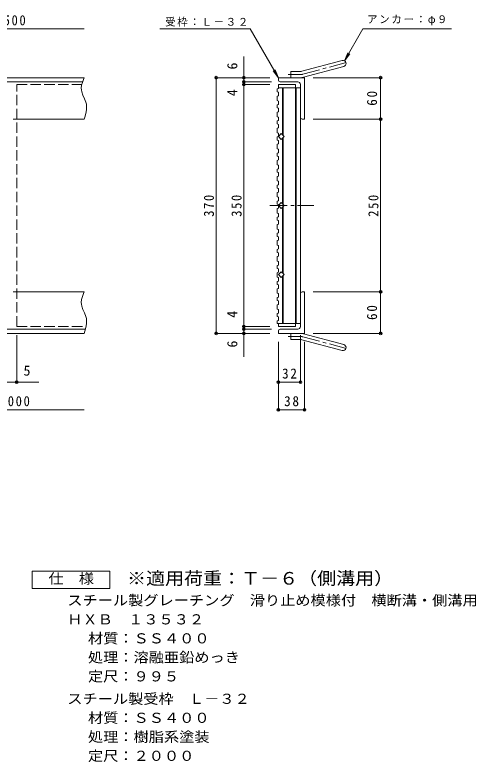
# Model space of a CAD drawing. Units: millimetres, scale not verified. Extents: x -848 to 876, y -685 to 651.
# Drawn here: x 209 to 876, y -560 to 521 of the extents above; entities that cross this region are included whole.
import ezdxf
from ezdxf.enums import TextEntityAlignment as Align

# ---------------------------------------------------------------- set-up
doc = ezdxf.new("R2010")
doc.units = ezdxf.units.MM
doc.header["$LTSCALE"] = 5
doc.header["$PDMODE"] = 32
doc.header["$PDSIZE"] = 4
doc.linetypes.add('CHAIN1', pattern=[8, 5, -1, 1, -1])
doc.linetypes.add('DASHED3', pattern=[4, 3, -1])
for name, color, linetype, lineweight in [('A-1_ピット', 2, 'Continuous', 9), ('A-2_蓋', 3, 'Continuous', 9), ('A-4_寸法', 7, 'Continuous', 9), ('A-A', 3, 'Continuous', 9), ('F-5_F-5ﾚｲﾔ', 2, 'Continuous', 9)]:
    doc.layers.add(name, color=color, linetype=linetype, lineweight=lineweight)
doc.styles.add('ＭＳ ゴシック', font='')
doc.styles.get('ＭＳ ゴシック').set_extended_font_data('MS Gothic')

msp = doc.modelspace()

# ---------------------------------------------------------------- linework, layer by layer
at = {"layer": 'A-1_ピット'}
for p, q in [((624.319, 439.962), (682.51, 455.554)), ((626.649, 431.268), (684.839, 446.86)), ((608.175, 430.655), (608.175, 439.655)), ((621.99, 439.655), (608.175, 439.655)), ((309.093, 430.655), (-790.907, 430.655)), ((306.693, 424.654), (-790.907, 424.654)), ((590.175, 427.155), (590.175, 430.655)), ((628.175, 430.655), (590.175, 430.655)), ((618.175, 424.655), (592.675, 424.655)), ((628.175, 430.655), (628.175, 370.655)), ((622.175, 420.655), (622.175, 373.155)), ((309.093, 370.655), (206.593, 370.655)), ((624.675, 370.655), (628.175, 370.655)), ((309.093, 120.654), (206.593, 120.654)), ((624.675, 120.654), (628.175, 120.654)), ((628.175, 60.655), (628.175, 120.654)), ((622.175, 70.655), (622.175, 118.155)), ((310.912, 66.655), (-790.907, 66.655)), ((618.175, 66.655), (592.675, 66.655)), ((590.175, 64.155), (590.175, 60.655)), ((628.175, 60.655), (590.175, 60.655)), ((608.175, 60.655), (608.175, 51.655)), ((626.649, 60.041), (684.839, 44.449)), ((621.99, 51.655), (608.175, 51.655)), ((624.319, 51.348), (682.51, 35.756))]:
    msp.add_line(p, q, dxfattribs=at)
at = {"layer": 'A-1_ピット', "linetype": 'CHAIN1'}
for p, q in [((625.484, 435.615), (690.65, 453.076)), ((621.99, 435.155), (604.37, 435.155)), ((621.99, 56.155), (604.37, 56.155)), ((625.484, 55.695), (690.65, 38.233))]:
    msp.add_line(p, q, dxfattribs=at)
at = {"layer": 'A-1_ピット'}
for points in [[(309.093, 430.655), (308.162, 428.177), (306.693, 423.914), (305.604, 419.676), (305.136, 415.479), (305.244, 413.069), (305.8, 410.155), (307.556, 405.181), (309.746, 400.226), (311.7, 395.241), (312.462, 392.317), (312.821, 389.366), (312.599, 384.207), (311.579, 378.983), (310.07, 373.717), (309.093, 370.655)], [(309.093, 60.655), (-790.907, 60.655), (-790.907, 120.654)], [(309.093, 120.655), (308.162, 118.177), (306.693, 113.914), (305.604, 109.676), (305.136, 105.478), (305.244, 103.069), (305.8, 100.155), (307.556, 95.181), (309.746, 90.226), (311.7, 85.241), (312.462, 82.317), (312.821, 79.366), (312.599, 74.207), (311.579, 68.983), (310.07, 63.717), (309.093, 60.655)]]:
    msp.add_lwpolyline(points, dxfattribs=at)
for centre, radius, start, end in [((683.675, 451.207), 4.5, 285.00014, 104.99991), ((621.99, 448.655), 9, 270, 285.00002), ((592.675, 427.155), 2.5, 180, 270), ((618.175, 420.655), 4, 0, 90), ((621.99, 448.655), 18, 270, 285), ((624.675, 373.155), 2.5, 180, 270), ((624.675, 118.155), 2.5, 90, 180), ((592.675, 64.155), 2.5, 90, 180), ((618.175, 70.655), 4, 270, 0), ((621.99, 42.655), 18, 75, 90), ((621.99, 42.655), 9, 74.99998, 90), ((683.675, 40.102), 4.5, 255.00009, 74.99986)]:
    msp.add_arc(centre, radius, start, end, dxfattribs=at)
at = {"layer": 'A-1_ピット', "linetype": 'CHAIN1'}
for centre, start, end in [((621.99, 448.655), 270, 284.99995), ((621.99, 42.655), 75.00005, 90)]:
    msp.add_arc(centre, 13.5, start, end, dxfattribs=at)
at = {"layer": 'A-2_蓋', "linetype": 'DASHED3'}
for p, q in [((211.593, 70.655), (211.593, 420.655)), ((211.593, 420.655), (305.604, 420.655)), ((211.593, 70.655), (311.905, 70.655))]:
    msp.add_line(p, q, dxfattribs=at)
at = {"layer": 'A-2_蓋'}
for p, q in [((590.175, 420.655), (615.175, 420.655)), ((590.175, 416.155), (622.175, 416.155)), ((596.175, 416.155), (596.175, 348.14)), ((597.175, 416.155), (597.175, 347.14)), ((615.175, 420.655), (615.175, 70.655)), ((616.175, 416.155), (616.175, 75.155)), ((622.175, 416.155), (622.175, 75.155)), ((596.175, 343.169), (596.175, 248.14)), ((597.175, 344.169), (597.175, 247.14)), ((596.175, 148.14), (596.175, 243.169)), ((597.175, 147.14), (597.175, 244.169)), ((596.175, 75.155), (596.175, 143.169)), ((597.175, 75.155), (597.175, 144.169)), ((590.175, 75.155), (622.175, 75.155)), ((590.175, 75.155), (590.175, 70.655)), ((590.175, 70.655), (615.175, 70.655))]:
    msp.add_line(p, q, dxfattribs=at)
at = {"layer": 'A-2_蓋', "linetype": 'CHAIN1'}
msp.add_line((578.076, 245.655), (641.696, 245.655), dxfattribs=at)
at = {"layer": 'A-2_蓋'}
for points in [[(598.66, 345.655), (594.417, 341.412), (590.175, 345.655), (594.417, 349.897)], [(598.66, 245.655), (594.417, 241.412), (590.175, 245.655), (594.417, 249.897)], [(598.66, 145.655), (594.417, 149.897), (590.175, 145.655), (594.417, 141.412)]]:
    msp.add_lwpolyline(points, close=True, dxfattribs=at)
at = {"layer": 'A-4_寸法'}
for p, q in [((-790.907, 501.255), (309.093, 501.255)), ((549.414, 501.255), (418.922, 501.255)), ((590.175, 430.655), (549.414, 501.255)), ((685.925, 455.104), (690.708, 466.653)), ((685.925, 455.104), (693.534, 465.021)), ((540.175, 26.847), (540.175, 461.452)), ((590.175, 430.655), (582.565, 440.572)), ((590.175, 430.655), (585.391, 442.203)), ((577.675, 430.655), (498.675, 430.655)), ((500.175, 60.655), (500.175, 430.655)), ((580.175, 424.655), (538.675, 424.655)), ((640.675, 430.655), (739.675, 430.655)), ((738.175, 60.655), (738.175, 430.655)), ((577.675, 420.655), (538.675, 420.655)), ((640.675, 370.655), (739.675, 370.655)), ((640.675, 120.654), (739.675, 120.654)), ((577.675, 70.655), (538.675, 70.655)), ((580.175, 66.655), (538.675, 66.655)), ((211.593, 58.155), (211.593, -11.446)), ((577.675, 60.655), (498.675, 60.655)), ((622.175, 58.155), (622.175, -11.446)), ((640.675, 60.655), (739.675, 60.655)), ((590.175, 48.155), (590.175, -51.446)), ((628.175, 48.155), (628.175, -51.446)), ((-848.132, -9.946), (243.661, -9.946)), ((590.175, -9.946), (622.175, -9.946)), ((-790.907, -49.946), (309.093, -49.946)), ((590.175, -49.946), (628.175, -49.946))]:
    msp.add_line(p, q, dxfattribs=at)
msp.add_lwpolyline([(685.925, 455.104), (712.57, 501.255), (840.861, 501.255)], dxfattribs=at)
for p in [(500.175, 430.655), (540.175, 430.655), (738.175, 430.655), (540.175, 424.655), (540.175, 420.655), (738.175, 370.655), (738.175, 120.654), (540.175, 70.655), (540.175, 66.655), (500.175, 60.655), (540.175, 60.655), (738.175, 60.655), (211.593, -9.946), (590.175, -9.946), (622.175, -9.946), (590.175, -49.946), (628.175, -49.946)]:
    msp.add_point(p, dxfattribs=at)
at = {"layer": 'A-A'}
for p, q in [((588.675, 414.5), (590.175, 415.012)), ((590.175, 420.655), (590.175, 415.012)), ((588.675, 403.957), (590.175, 404.468)), ((588.675, 391.274), (590.175, 391.785)), ((590.175, 396.898), (590.175, 391.785)), ((588.675, 380.731), (590.175, 381.242)), ((588.675, 368.047), (590.175, 368.559)), ((590.175, 373.672), (590.175, 368.559)), ((588.675, 357.504), (590.175, 358.015)), ((590.175, 350.446), (590.175, 345.332)), ((588.675, 344.821), (590.175, 345.332)), ((590.175, 339.902), (590.175, 334.789)), ((588.675, 334.278), (590.175, 334.789)), ((590.175, 327.219), (590.175, 322.106)), ((588.675, 321.595), (590.175, 322.106)), ((590.175, 316.676), (590.175, 311.563)), ((588.675, 311.051), (590.175, 311.563)), ((590.175, 303.993), (590.175, 298.88)), ((588.675, 298.368), (590.175, 298.88)), ((590.175, 293.45), (590.175, 288.336)), ((588.675, 287.825), (590.175, 288.336)), ((588.675, 275.142), (590.175, 275.653)), ((590.175, 280.766), (590.175, 275.653)), ((588.675, 264.599), (590.175, 265.11)), ((590.175, 270.223), (590.175, 265.11)), ((588.675, 251.915), (590.175, 252.427)), ((590.175, 257.54), (590.175, 252.427)), ((588.675, 241.372), (590.175, 241.884)), ((590.175, 246.997), (590.175, 241.884)), ((588.675, 228.689), (590.175, 229.2)), ((590.175, 234.314), (590.175, 229.2)), ((588.675, 218.146), (590.175, 218.657)), ((590.175, 223.77), (590.175, 218.657)), ((588.675, 205.463), (590.175, 205.974)), ((590.175, 211.087), (590.175, 205.974)), ((588.675, 194.92), (590.175, 195.431)), ((590.175, 200.544), (590.175, 195.431)), ((590.175, 187.861), (590.175, 182.748)), ((588.675, 182.236), (590.175, 182.748)), ((590.175, 177.318), (590.175, 172.205)), ((588.675, 171.693), (590.175, 172.205)), ((590.175, 164.634), (590.175, 159.521)), ((588.675, 159.01), (590.175, 159.521)), ((590.175, 154.091), (590.175, 148.978)), ((588.675, 148.467), (590.175, 148.978)), ((588.675, 148.467), (588.675, 141.919)), ((588.675, 141.919), (590.175, 141.408)), ((590.175, 141.408), (590.175, 136.295)), ((588.675, 135.784), (590.175, 136.295)), ((590.175, 130.865), (590.175, 125.752)), ((588.675, 125.24), (590.175, 125.752)), ((588.675, 112.557), (590.175, 113.069)), ((590.175, 118.182), (590.175, 113.069)), ((588.675, 102.014), (590.175, 102.525)), ((590.175, 107.639), (590.175, 102.525)), ((588.675, 89.331), (590.175, 89.842)), ((590.175, 94.955), (590.175, 89.842)), ((588.675, 78.788), (590.175, 79.299)), ((588.675, 78.788), (588.675, 75.155)), ((590.175, 84.412), (590.175, 79.299)), ((590.175, 75.155), (588.675, 75.155))]:
    msp.add_line(p, q, dxfattribs=at)
for points in [[(588.675, 414.5), (588.675, 410.093), (590.175, 409.581), (590.175, 404.468)], [(588.675, 403.957), (588.675, 397.41), (590.175, 396.898)], [(588.675, 391.274), (588.675, 386.866), (590.175, 386.355), (590.175, 381.242)], [(588.675, 380.731), (588.675, 374.183), (590.175, 373.672)], [(588.675, 368.047), (588.675, 363.64), (590.175, 363.129), (590.175, 358.015)], [(588.675, 357.504), (588.675, 350.957), (590.175, 350.446)], [(588.675, 344.821), (588.675, 340.414), (590.175, 339.902)], [(588.675, 334.278), (588.675, 327.73), (590.175, 327.219)], [(588.675, 321.595), (588.675, 317.187), (590.175, 316.676)], [(588.675, 311.051), (588.675, 304.504), (590.175, 303.993)], [(588.675, 298.368), (588.675, 293.961), (590.175, 293.45)], [(588.675, 287.825), (588.675, 281.278), (590.175, 280.766)], [(588.675, 275.142), (588.675, 270.734), (590.175, 270.223)], [(588.675, 264.599), (588.675, 258.051), (590.175, 257.54)], [(588.675, 251.915), (588.675, 247.508), (590.175, 246.997)], [(588.675, 241.372), (588.675, 234.825), (590.175, 234.314)], [(588.675, 228.689), (588.675, 224.282), (590.175, 223.77)], [(588.675, 218.146), (588.675, 211.599), (590.175, 211.087)], [(588.675, 205.463), (588.675, 201.055), (590.175, 200.544)], [(588.675, 194.92), (588.675, 188.372), (590.175, 187.861)], [(588.675, 182.236), (588.675, 177.829), (590.175, 177.318)], [(588.675, 171.693), (588.675, 165.146), (590.175, 164.634)], [(588.675, 159.01), (588.675, 154.603), (590.175, 154.091)], [(588.675, 135.784), (588.675, 131.376), (590.175, 130.865)], [(588.675, 125.24), (588.675, 118.693), (590.175, 118.182)], [(588.675, 112.557), (588.675, 108.15), (590.175, 107.639)], [(588.675, 102.014), (588.675, 95.467), (590.175, 94.955)], [(588.675, 89.331), (588.675, 84.923), (590.175, 84.412)]]:
    msp.add_lwpolyline(points, dxfattribs=at)
at = {"layer": 'F-5_F-5ﾚｲﾔ'}
msp.add_lwpolyline([(233.792, -308.47), (233.792, -283.47), (346.292, -283.47), (346.292, -308.47)], close=True, dxfattribs=at)

# ---------------------------------------------------------------- texts
at = {"layer": 'A-4_寸法', "color": 2, "style": 'ＭＳ ゴシック'}
for s, p in [('6', (535.175, 442.547)), ('4', (535.175, 403.924)), ('4', (535.175, 83.2)), ('6', (535.175, 40.173))]:
    msp.add_text(s, height=14.66, rotation=90, dxfattribs=at).set_placement(p, align=Align.BOTTOM_LEFT)
msp.add_text('5', height=14.66, dxfattribs=at).set_placement((221.521, -4.946), align=Align.BOTTOM_LEFT)
at = {"layer": 'A-4_寸法', "color": 2, "char_height": 14.66, "attachment_point": 7, "style": 'ＭＳ ゴシック'}
for s, insert in [('\\T1.27;\\W0.9;500', (192.843, 506.255)), ('\\T1.27;\\W0.95;32', (595.55, -4.946)), ('\\T1.28;\\W0.9;2000', (187.218, -44.946)), ('\\T1.27;\\W0.95;38', (598.55, -44.946))]:
    msp.add_mtext(s, dxfattribs=dict(at, insert=insert))
at = {"layer": 'A-4_寸法', "char_height": 11, "attachment_point": 7, "style": 'ＭＳ ゴシック'}
for s, insert in [('\\T1.17;アンカー：φ９', (718.66, 506.654)), ('\\T1.17;受枠：Ｌ－３２', (426.424, 504.631))]:
    msp.add_mtext(s, dxfattribs=dict(at, insert=insert))
at = {"layer": 'A-4_寸法', "color": 2, "char_height": 14.66, "attachment_point": 7, "rotation": 90, "style": 'ＭＳ ゴシック'}
for s, insert in [('\\T1.27;\\W0.95;60', (733.175, 390.03)), ('\\T1.27;\\W0.9;370', (497.175, 229.405)), ('\\T1.27;\\W0.9;350', (537.175, 229.405)), ('\\T1.27;\\W0.9;250', (735.175, 229.405)), ('\\T1.27;\\W0.95;60', (733.175, 80.03))]:
    msp.add_mtext(s, dxfattribs=dict(at, insert=insert))
at = {"layer": 'F-5_F-5ﾚｲﾔ', "style": 'ＭＳ ゴシック', "width": 1.1}
for s, p in [('仕\u3000様', (257.542, -305.97)), ('スチール製グレーチング\u3000滑り止め模様付\u3000横断溝・側溝用', (284.837, -337.431)), ('ＨＸＢ\u3000１３５３２', (284.837, -364.931)), ('材質：ＳＳ４００', (314.693, -392.43)), ('処理：溶融亜鉛めっき', (314.693, -419.93)), ('定尺：９９５', (314.693, -447.431)), ('スチール製受枠\u3000Ｌ－３２', (284.837, -479.93)), ('材質：ＳＳ４００', (314.693, -507.43)), ('処理：樹脂系塗装', (314.693, -534.93)), ('定尺：２０００', (314.693, -562.43))]:
    msp.add_text(s, height=14.66, dxfattribs=at).set_placement(p, align=Align.BOTTOM_LEFT)
at = {"layer": 'F-5_F-5ﾚｲﾔ', "color": 3, "style": 'ＭＳ ゴシック', "width": 1.1}
msp.add_text('※適用荷重：Ｔ－６（側溝用）', height=18.33, dxfattribs=at).set_placement((371.292, -308.47), align=Align.BOTTOM_LEFT)

doc.saveas('drawing.dxf')
